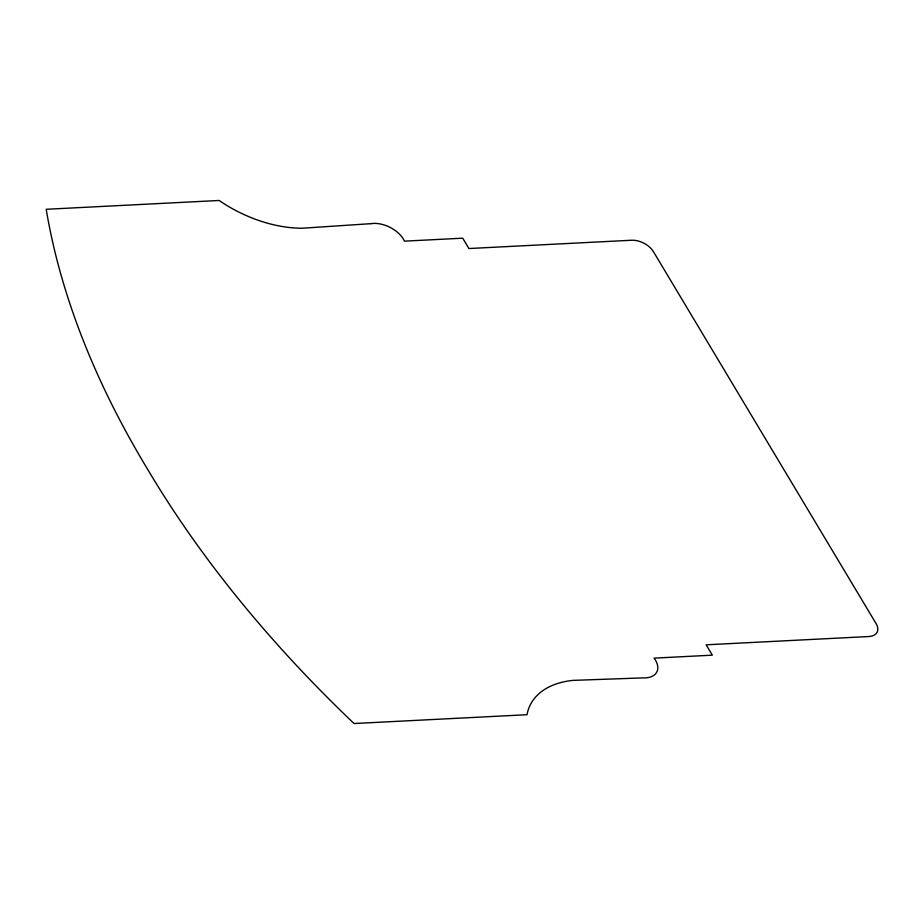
<?xml version="1.0" encoding="UTF-8"?>
<svg xmlns="http://www.w3.org/2000/svg" width="924" height="924" viewBox="0 0 924 924"><rect width="100%" height="100%" fill="white"/><g stroke="black" fill="none" stroke-linecap="round" stroke-linejoin="round"><path stroke-width="1.39" d="M370.998 223.666L302.206 228.228A99.526 59.76 26.5 0 1 219.161 200.473L46.2 209.286A1081.253 649.202 26.5 0 0 147.494 469.08A1081.253 649.202 26.5 0 0 354.042 723.527L527.003 714.714A99.526 59.76 26.5 0 1 572.88 680.387L642.908 677.893A23.92 14.368 26.5 0 0 654.065 658.131L712.323 655.162L706.132 644.813L868.826 636.532A17.417 10.453 26.5 0 0 876.114 623.654L653.418 251.64A17.417 10.453 26.5 0 0 631.6 240.24L468.907 248.533L462.716 238.184L404.458 241.152A23.932 14.368 26.5 0 0 370.998 223.666"/></g></svg>
